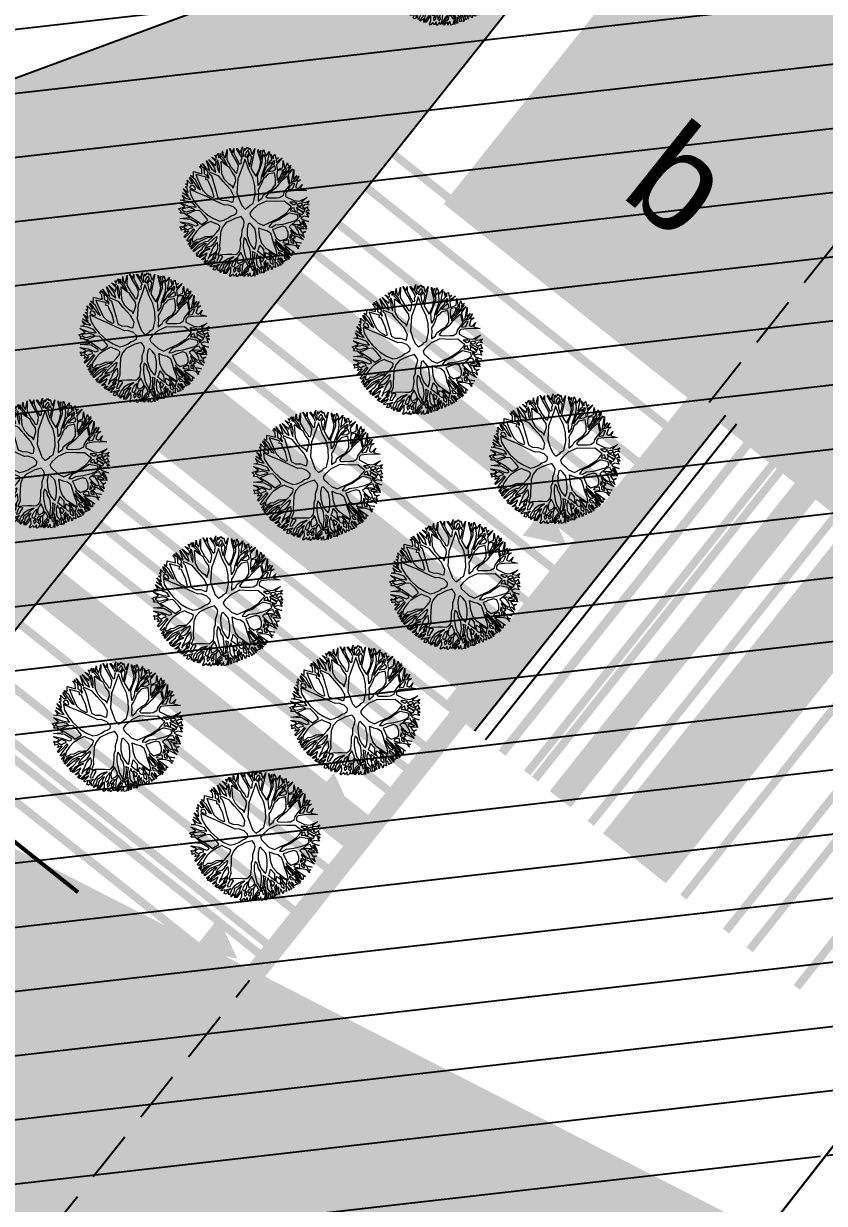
# Model space of a CAD drawing. Header units: metres. Extents: x -664657 to -643449, y -1076720 to -1062383.
# Drawn here: x -656067.6 to -656047.66, y -1069556.08 to -1069526.7 of the extents above; entities that cross this region are included whole.
import ezdxf

# ---------------------------------------------------------------- set-up
doc = ezdxf.new("R2010")
doc.units = ezdxf.units.M
doc.header["$LTSCALE"] = 0.1
doc.linetypes.add('DASHED', pattern=[19.05, 12.7, -6.35])
doc.layers.get('0').update_dxf_attribs({"color": 8, "lineweight": 9})
for name, color, linetype in [('AA_THER_KOMUNIKACE', 201, 'Continuous'), ('AA_THER_popis', 6, 'Continuous'), ('AA_THER_srafy', 52, 'Continuous'), ('AA_THER_SRAFY KATASTR', 14, 'Continuous'), ('AA_THER_ZELEŇ', 53, 'Continuous'), ('AA_THER_ZNACENI', 7, 'Continuous'), ('AA_THER_čárkovaná', 5, 'DASHED'), ('silnice-šrafa', 253, 'Continuous'), ('Vlastníci', 20, 'Continuous'), ('zeleň-šrafa', 63, 'Continuous')]:
    doc.layers.add(name, color=color, linetype=linetype)
doc.layers.add('AA_THER_STAFAZ', color=252, linetype='Continuous', lineweight=0)
doc.layers.add('FLOATING-WINDOWS', color=2, linetype='Continuous', plot=False)
doc.styles.get("Standard").update_dxf_attribs({"font": 'arial.ttf', "width": 0.8})
pattern_1 = [(6.5127, (-656030.26, -1069498.5804), (-0.180059, 1.577256), [])]

# ---------------------------------------------------------------- blocks, each defined once
blk = doc.blocks.new('A$C0C461CEA')
for p, q in [((0.191, 0.795), (0.205, 0.826)), ((0.205, 0.826), (0.247, 0.779)), ((0.303, 0.735), (0.335, 0.855)), ((0.335, 0.855), (0.332, 0.706)), ((0.448, 0.732), (0.381, 0.832)), ((0.381, 0.832), (0.473, 0.745)), ((0.483, 0.777), (0.463, 0.845)), ((0.463, 0.845), (0.503, 0.812)), ((0.503, 0.812), (0.541, 0.849)), ((0.541, 0.849), (0.523, 0.775)), ((0.523, 0.775), (0.552, 0.829)), ((0.552, 0.829), (0.55, 0.733)), ((0.732, 0.619), (0.623, 0.824)), ((0.623, 0.824), (0.721, 0.691)), ((-0.25, 0.553), (-0.251, 0.627)), ((-0.251, 0.627), (-0.205, 0.61)), ((-0.205, 0.61), (-0.205, 0.641)), ((-0.205, 0.641), (-0.143, 0.596)), ((-0.108, 0.579), (-0.136, 0.688)), ((-0.136, 0.688), (-0.031, 0.479)), ((-0.062, 0.681), (-0.084, 0.71)), ((-0.084, 0.71), (-0.025, 0.681)), ((0.086, 0.573), (-0.062, 0.681)), ((-0.025, 0.681), (-0.029, 0.73)), ((-0.029, 0.73), (-0.001, 0.656)), ((0.063, 0.606), (-0.009, 0.765)), ((-0.009, 0.765), (0.101, 0.706)), ((-0.001, 0.656), (0.063, 0.606)), ((0.049, 0.709), (0.1, 0.674)), ((0.071, 0.64), (0.049, 0.709)), ((0.115, 0.58), (0.071, 0.64)), ((0.101, 0.706), (0.094, 0.804)), ((0.094, 0.804), (0.195, 0.61)), ((0.1, 0.674), (0.148, 0.626)), ((0.214, 0.725), (0.134, 0.788)), ((0.134, 0.788), (0.212, 0.751)), ((0.148, 0.626), (0.198, 0.54)), ((0.231, 0.749), (0.191, 0.795)), ((0.195, 0.61), (0.214, 0.725)), ((0.212, 0.751), (0.231, 0.749)), ((0.212, 0.581), (0.226, 0.644)), ((0.226, 0.644), (0.236, 0.684)), ((0.236, 0.684), (0.278, 0.625)), ((0.247, 0.779), (0.283, 0.818)), ((0.256, 0.734), (0.28, 0.713)), ((0.257, 0.695), (0.256, 0.734)), ((0.272, 0.676), (0.257, 0.695)), ((0.278, 0.625), (0.267, 0.543)), ((0.291, 0.657), (0.272, 0.676)), ((0.283, 0.818), (0.273, 0.766)), ((0.273, 0.766), (0.303, 0.735)), ((0.28, 0.713), (0.29, 0.678)), ((0.29, 0.678), (0.291, 0.657)), ((0.298, 0.594), (0.316, 0.668)), ((0.316, 0.668), (0.354, 0.641)), ((0.332, 0.706), (0.398, 0.641)), ((0.354, 0.641), (0.373, 0.618)), ((0.373, 0.618), (0.359, 0.578)), ((0.398, 0.641), (0.448, 0.732)), ((0.419, 0.639), (0.417, 0.618)), ((0.417, 0.618), (0.449, 0.568)), ((0.438, 0.663), (0.419, 0.639)), ((0.471, 0.697), (0.438, 0.663)), ((0.482, 0.682), (0.471, 0.697)), ((0.473, 0.745), (0.483, 0.777)), ((0.492, 0.669), (0.482, 0.682)), ((0.49, 0.711), (0.491, 0.762)), ((0.505, 0.682), (0.49, 0.711)), ((0.491, 0.762), (0.519, 0.739)), ((0.503, 0.634), (0.492, 0.669)), ((0.512, 0.575), (0.503, 0.634)), ((0.518, 0.634), (0.505, 0.682)), ((0.519, 0.739), (0.518, 0.634)), ((0.53, 0.531), (0.539, 0.622)), ((0.539, 0.622), (0.547, 0.66)), ((0.544, 0.723), (0.568, 0.689)), ((0.547, 0.66), (0.544, 0.723)), ((0.55, 0.733), (0.572, 0.716)), ((0.568, 0.689), (0.562, 0.609)), ((0.572, 0.716), (0.592, 0.82)), ((0.6, 0.66), (0.581, 0.563)), ((0.592, 0.82), (0.599, 0.69)), ((0.599, 0.69), (0.656, 0.641)), ((0.629, 0.644), (0.6, 0.66)), ((0.699, 0.587), (0.629, 0.644)), ((0.656, 0.641), (0.716, 0.594)), ((0.716, 0.594), (0.732, 0.619)), ((0.721, 0.691), (0.725, 0.772)), ((0.725, 0.772), (0.739, 0.638)), ((0.739, 0.638), (0.773, 0.691)), ((0.756, 0.617), (0.75, 0.55)), ((0.785, 0.647), (0.756, 0.617)), ((0.773, 0.691), (0.762, 0.79)), ((0.762, 0.79), (0.78, 0.708)), ((0.78, 0.708), (0.782, 0.71)), ((0.782, 0.71), (0.826, 0.755)), ((0.811, 0.549), (0.785, 0.647)), ((0.826, 0.755), (0.807, 0.687)), ((0.807, 0.687), (0.84, 0.599)), ((1.024, 0.679), (0.847, 0.53)), ((0.888, 0.613), (0.897, 0.711)), ((0.897, 0.711), (0.915, 0.627)), ((0.915, 0.627), (1.024, 0.679)), ((-0.394, 0.371), (-0.482, 0.412)), ((-0.482, 0.412), (-0.394, 0.388)), ((-0.394, 0.388), (-0.424, 0.459)), ((-0.424, 0.459), (-0.372, 0.399)), ((-0.386, 0.487), (-0.377, 0.497)), ((-0.28, 0.452), (-0.386, 0.487)), ((-0.377, 0.497), (-0.291, 0.473)), ((-0.291, 0.473), (-0.326, 0.577)), ((-0.326, 0.577), (-0.279, 0.488)), ((-0.256, 0.522), (-0.284, 0.582)), ((-0.284, 0.582), (-0.25, 0.553)), ((-0.209, 0.421), (-0.28, 0.452)), ((-0.279, 0.488), (-0.209, 0.448)), ((-0.207, 0.472), (-0.256, 0.522)), ((-0.215, 0.587), (-0.164, 0.562)), ((-0.208, 0.57), (-0.215, 0.587)), ((-0.212, 0.536), (-0.208, 0.57)), ((-0.186, 0.48), (-0.212, 0.536)), ((-0.209, 0.448), (-0.207, 0.472)), ((-0.194, 0.381), (-0.209, 0.421)), ((-0.163, 0.47), (-0.186, 0.48)), ((-0.164, 0.562), (-0.163, 0.47)), ((-0.157, 0.436), (-0.114, 0.321)), ((-0.081, 0.391), (-0.157, 0.436)), ((-0.143, 0.596), (-0.108, 0.579)), ((-0.134, 0.562), (-0.138, 0.487)), ((-0.138, 0.487), (-0.095, 0.443)), ((-0.111, 0.544), (-0.134, 0.562)), ((-0.084, 0.536), (-0.111, 0.544)), ((-0.095, 0.443), (-0.013, 0.385)), ((-0.05, 0.471), (-0.084, 0.536)), ((-0.013, 0.385), (-0.05, 0.471)), ((-0.031, 0.479), (0.019, 0.379)), ((0.141, 0.467), (0.086, 0.573)), ((0.154, 0.458), (0.115, 0.58)), ((0.175, 0.322), (0.141, 0.467)), ((0.193, 0.345), (0.154, 0.458)), ((0.198, 0.54), (0.234, 0.438)), ((0.236, 0.499), (0.212, 0.581)), ((0.234, 0.438), (0.258, 0.367)), ((0.281, 0.388), (0.236, 0.499)), ((0.267, 0.543), (0.281, 0.388)), ((0.299, 0.519), (0.298, 0.594)), ((0.359, 0.578), (0.299, 0.519)), ((0.314, 0.414), (0.309, 0.363)), ((0.318, 0.477), (0.314, 0.414)), ((0.392, 0.572), (0.318, 0.477)), ((0.469, 0.501), (0.392, 0.572)), ((0.449, 0.568), (0.492, 0.518)), ((0.532, 0.422), (0.469, 0.501)), ((0.492, 0.518), (0.511, 0.491)), ((0.511, 0.491), (0.512, 0.575)), ((0.551, 0.471), (0.53, 0.531)), ((0.54, 0.324), (0.532, 0.422)), ((0.562, 0.609), (0.551, 0.471)), ((0.574, 0.456), (0.571, 0.374)), ((0.581, 0.563), (0.574, 0.456)), ((0.735, 0.569), (0.699, 0.587)), ((0.736, 0.502), (0.735, 0.569)), ((0.738, 0.409), (0.736, 0.502)), ((0.75, 0.55), (0.759, 0.494)), ((0.759, 0.494), (0.811, 0.549)), ((0.772, 0.454), (0.768, 0.41)), ((0.847, 0.53), (0.772, 0.454)), ((0.84, 0.599), (0.888, 0.613)), ((0.955, 0.401), (1.039, 0.454)), ((1.039, 0.454), (1.103, 0.589)), ((1.06, 0.421), (1.046, 0.396)), ((1.085, 0.438), (1.06, 0.421)), ((1.103, 0.589), (1.074, 0.465)), ((1.074, 0.465), (1.137, 0.506)), ((1.117, 0.447), (1.085, 0.438)), ((1.102, 0.394), (1.117, 0.447)), ((1.137, 0.506), (1.166, 0.562)), ((1.154, 0.472), (1.142, 0.409)), ((1.142, 0.409), (1.193, 0.416)), ((1.213, 0.508), (1.154, 0.472)), ((1.166, 0.562), (1.164, 0.508)), ((1.164, 0.508), (1.213, 0.508)), ((1.193, 0.416), (1.206, 0.47)), ((1.206, 0.47), (1.232, 0.441)), ((1.232, 0.441), (1.276, 0.429)), ((1.276, 0.429), (1.239, 0.399)), ((-0.577, 0.172), (-0.583, 0.229)), ((-0.583, 0.229), (-0.536, 0.174)), ((-0.526, 0.187), (-0.556, 0.247)), ((-0.556, 0.247), (-0.505, 0.187)), ((-0.495, 0.221), (-0.55, 0.309)), ((-0.55, 0.309), (-0.495, 0.256)), ((-0.436, 0.238), (-0.503, 0.376)), ((-0.503, 0.376), (-0.397, 0.235)), ((-0.495, 0.256), (-0.436, 0.238)), ((-0.415, 0.205), (-0.495, 0.221)), ((-0.335, 0.163), (-0.415, 0.205)), ((-0.397, 0.235), (-0.263, 0.181)), ((-0.256, 0.32), (-0.394, 0.371)), ((-0.372, 0.399), (-0.265, 0.347)), ((-0.265, 0.347), (-0.176, 0.312)), ((-0.174, 0.275), (-0.256, 0.32)), ((-0.162, 0.346), (-0.194, 0.381)), ((-0.176, 0.312), (-0.162, 0.346)), ((-0.142, 0.224), (-0.174, 0.275)), ((-0.114, 0.159), (-0.142, 0.224)), ((-0.114, 0.321), (-0.04, 0.095)), ((0.012, 0.333), (-0.081, 0.391)), ((0.154, 0.269), (0.012, 0.333)), ((0.019, 0.379), (0.096, 0.349)), ((0.096, 0.349), (0.175, 0.322)), ((0.266, 0.178), (0.154, 0.269)), ((0.24, 0.295), (0.193, 0.345)), ((0.308, 0.222), (0.24, 0.295)), ((0.258, 0.367), (0.296, 0.309)), ((0.296, 0.309), (0.308, 0.222)), ((0.309, 0.363), (0.334, 0.286)), ((0.334, 0.286), (0.348, 0.221)), ((0.348, 0.221), (0.354, 0.16)), ((0.485, 0.148), (0.513, 0.258)), ((0.513, 0.258), (0.54, 0.324)), ((0.534, 0.218), (0.533, 0.155)), ((0.551, 0.283), (0.534, 0.218)), ((0.571, 0.374), (0.551, 0.283)), ((0.619, 0.192), (0.694, 0.255)), ((0.694, 0.255), (0.731, 0.289)), ((0.834, 0.289), (0.726, 0.197)), ((0.731, 0.289), (0.76, 0.363)), ((0.76, 0.363), (0.738, 0.409)), ((0.768, 0.41), (0.8, 0.37)), ((0.8, 0.37), (0.955, 0.401)), ((0.992, 0.29), (0.834, 0.289)), ((0.943, 0.354), (0.922, 0.336)), ((0.922, 0.336), (0.992, 0.342)), ((0.983, 0.384), (0.943, 0.354)), ((1.022, 0.404), (0.983, 0.384)), ((0.985, 0.138), (0.99, 0.219)), ((0.99, 0.219), (0.992, 0.29)), ((0.992, 0.342), (1.008, 0.359)), ((1.008, 0.359), (1.022, 0.404)), ((1.019, 0.28), (1.014, 0.25)), ((1.014, 0.25), (1.022, 0.223)), ((1.04, 0.305), (1.019, 0.28)), ((1.022, 0.223), (1.057, 0.251)), ((1.065, 0.28), (1.04, 0.305)), ((1.046, 0.396), (1.046, 0.37)), ((1.046, 0.37), (1.102, 0.394)), ((1.161, 0.247), (1.054, 0.196)), ((1.057, 0.251), (1.11, 0.266)), ((1.084, 0.364), (1.065, 0.329)), ((1.065, 0.329), (1.216, 0.353)), ((1.11, 0.266), (1.065, 0.28)), ((1.151, 0.377), (1.084, 0.364)), ((1.115, 0.327), (1.094, 0.318)), ((1.094, 0.318), (1.123, 0.272)), ((1.157, 0.334), (1.115, 0.327)), ((1.123, 0.272), (1.221, 0.303)), ((1.216, 0.393), (1.151, 0.377)), ((1.223, 0.332), (1.157, 0.334)), ((1.207, 0.21), (1.161, 0.247)), ((1.221, 0.277), (1.173, 0.268)), ((1.173, 0.268), (1.209, 0.239)), ((1.193, 0.151), (1.207, 0.21)), ((1.209, 0.239), (1.221, 0.277)), ((1.216, 0.353), (1.216, 0.393)), ((1.221, 0.303), (1.223, 0.332)), ((1.265, 0.299), (1.236, 0.242)), ((1.236, 0.242), (1.263, 0.236)), ((1.239, 0.399), (1.239, 0.378)), ((1.239, 0.378), (1.266, 0.383)), ((1.263, 0.236), (1.379, 0.275)), ((1.336, 0.335), (1.265, 0.299)), ((1.266, 0.383), (1.281, 0.398)), ((1.308, 0.383), (1.275, 0.358)), ((1.275, 0.358), (1.336, 0.335)), ((1.281, 0.398), (1.308, 0.383)), ((1.411, 0.18), (1.289, 0.213)), ((1.289, 0.213), (1.317, 0.184)), ((1.379, 0.275), (1.301, 0.236)), ((1.301, 0.236), (1.411, 0.18)), ((-0.493, -0.002), (-0.644, 0.041)), ((-0.644, 0.041), (-0.485, 0.03)), ((-0.635, 0.101), (-0.551, 0.117)), ((-0.519, 0.086), (-0.635, 0.101)), ((-0.612, 0.165), (-0.577, 0.172)), ((-0.557, 0.142), (-0.612, 0.165)), ((-0.551, 0.117), (-0.557, 0.142)), ((-0.536, 0.174), (-0.526, 0.187)), ((-0.509, 0.126), (-0.526, 0.126)), ((-0.526, 0.126), (-0.492, 0.08)), ((-0.485, 0.03), (-0.519, 0.086)), ((-0.416, 0.057), (-0.509, 0.126)), ((-0.505, 0.187), (-0.335, 0.163)), ((-0.492, 0.08), (-0.453, 0.038)), ((-0.444, 0.15), (-0.46, 0.141)), ((-0.46, 0.141), (-0.318, -0.013)), ((-0.453, 0.038), (-0.411, 0.003)), ((-0.353, 0.149), (-0.444, 0.15)), ((-0.354, -0.026), (-0.416, 0.057)), ((-0.411, 0.003), (-0.354, -0.026)), ((-0.273, 0.155), (-0.353, 0.149)), ((-0.191, 0.121), (-0.273, 0.155)), ((-0.263, 0.181), (-0.194, 0.167)), ((-0.194, 0.167), (-0.145, 0.146)), ((-0.099, 0.096), (-0.191, 0.121)), ((-0.145, 0.146), (-0.114, 0.159)), ((-0.05, 0.048), (-0.099, 0.096)), ((0, -0.086), (-0.05, 0.048)), ((-0.04, 0.095), (0.101, -0.11)), ((0.364, 0.065), (0.266, 0.178)), ((0.354, 0.16), (0.409, 0.103)), ((0.435, -0.079), (0.364, 0.065)), ((0.409, 0.103), (0.439, 0.053)), ((0.439, 0.053), (0.476, 0.01)), ((0.476, 0.01), (0.498, 0.096)), ((0.498, 0.096), (0.485, 0.148)), ((0.588, 0.099), (0.514, -0.053)), ((0.533, 0.155), (0.567, 0.153)), ((0.567, 0.153), (0.619, 0.192)), ((0.726, 0.197), (0.588, 0.099)), ((0.934, -0.024), (0.985, 0.138)), ((0.99, 0.078), (0.966, -0.017)), ((1.029, 0.181), (0.99, 0.078)), ((1.054, 0.196), (1.029, 0.181)), ((1.064, -0.035), (1.15, 0.081)), ((1.15, 0.081), (1.193, 0.151)), ((1.184, 0.044), (1.176, -0.007)), ((1.242, 0.072), (1.184, 0.044)), ((1.201, 0.118), (1.192, 0.06)), ((1.192, 0.06), (1.242, 0.105)), ((1.249, 0.194), (1.201, 0.132)), ((1.201, 0.132), (1.201, 0.118)), ((1.242, 0.105), (1.277, 0.128)), ((1.297, 0.051), (1.242, 0.072)), ((1.268, 0.179), (1.249, 0.194)), ((1.314, 0.169), (1.268, 0.179)), ((1.294, 0.108), (1.276, 0.086)), ((1.276, 0.086), (1.305, 0.077)), ((1.277, 0.128), (1.319, 0.158)), ((1.327, 0.131), (1.294, 0.108)), ((1.347, 0.037), (1.297, 0.051)), ((1.305, 0.077), (1.384, 0.138)), ((1.319, 0.158), (1.314, 0.169)), ((1.317, 0.184), (1.443, 0.155)), ((1.367, 0.149), (1.327, 0.131)), ((1.443, 0.155), (1.34, 0.081)), ((1.34, 0.081), (1.406, 0.061)), ((1.386, 0.006), (1.347, 0.037)), ((1.384, 0.138), (1.367, 0.149)), ((1.367, -0.026), (1.386, 0.006)), ((1.421, 0.016), (1.398, -0.011)), ((1.406, 0.061), (1.454, 0.109)), ((1.495, 0.013), (1.421, 0.016)), ((1.454, 0.109), (1.431, 0.05)), ((1.431, 0.05), (1.495, 0.013)), ((-0.701, -0.157), (-0.672, -0.144)), ((-0.634, -0.167), (-0.701, -0.157)), ((-0.672, -0.144), (-0.697, -0.115)), ((-0.697, -0.115), (-0.649, -0.134)), ((-0.599, -0.118), (-0.687, -0.081)), ((-0.687, -0.081), (-0.582, -0.108)), ((-0.508, -0.101), (-0.659, -0.004)), ((-0.659, -0.004), (-0.5, -0.057)), ((-0.649, -0.134), (-0.599, -0.118)), ((-0.583, -0.227), (-0.634, -0.167)), ((-0.561, -0.129), (-0.611, -0.142)), ((-0.611, -0.142), (-0.575, -0.175)), ((-0.582, -0.108), (-0.544, -0.105)), ((-0.575, -0.175), (-0.552, -0.204)), ((-0.519, -0.137), (-0.561, -0.129)), ((-0.552, -0.204), (-0.506, -0.197)), ((-0.544, -0.105), (-0.508, -0.101)), ((-0.491, -0.179), (-0.519, -0.137)), ((-0.506, -0.197), (-0.448, -0.22)), ((-0.5, -0.057), (-0.412, -0.054)), ((-0.412, -0.054), (-0.493, -0.002)), ((-0.33, -0.078), (-0.491, -0.12)), ((-0.491, -0.12), (-0.481, -0.145)), ((-0.444, -0.203), (-0.491, -0.179)), ((-0.481, -0.145), (-0.435, -0.149)), ((-0.448, -0.22), (-0.444, -0.203)), ((-0.435, -0.149), (-0.35, -0.207)), ((-0.208, -0.104), (-0.33, -0.078)), ((-0.318, -0.013), (-0.221, -0.06)), ((-0.221, -0.06), (-0.118, -0.072)), ((-0.023, -0.134), (-0.208, -0.104)), ((-0.118, -0.072), (-0.051, -0.067)), ((-0.051, -0.067), (0, -0.086)), ((0.101, -0.19), (-0.023, -0.134)), ((0.101, -0.11), (0.215, -0.18)), ((0.147, -0.271), (0.101, -0.19)), ((0.215, -0.18), (0.302, -0.23)), ((0.386, -0.241), (0.412, -0.157)), ((0.412, -0.132), (0.435, -0.079)), ((0.412, -0.157), (0.412, -0.132)), ((0.514, -0.053), (0.492, -0.182)), ((0.492, -0.182), (0.493, -0.246)), ((0.814, -0.262), (0.864, -0.159)), ((0.864, -0.159), (0.934, -0.024)), ((0.908, -0.119), (0.897, -0.15)), ((0.897, -0.15), (0.901, -0.228)), ((0.901, -0.228), (0.946, -0.198)), ((0.966, -0.017), (0.908, -0.119)), ((0.946, -0.198), (0.973, -0.127)), ((0.973, -0.127), (1.064, -0.035)), ((1.009, -0.187), (0.98, -0.225)), ((1.026, -0.151), (1.009, -0.187)), ((1.084, -0.067), (1.026, -0.151)), ((1.138, -0.047), (1.084, -0.067)), ((1.225, -0.095), (1.138, -0.047)), ((1.176, -0.007), (1.277, -0.02)), ((1.208, -0.294), (1.276, -0.187)), ((1.271, -0.153), (1.225, -0.095)), ((1.231, -0.04), (1.321, -0.091)), ((1.289, -0.041), (1.231, -0.04)), ((1.276, -0.187), (1.271, -0.153)), ((1.277, -0.02), (1.367, -0.026)), ((1.324, -0.116), (1.277, -0.096)), ((1.277, -0.096), (1.303, -0.157)), ((1.318, -0.192), (1.287, -0.212)), ((1.346, -0.047), (1.289, -0.041)), ((1.303, -0.157), (1.324, -0.116)), ((1.356, -0.236), (1.318, -0.192)), ((1.321, -0.091), (1.346, -0.047)), ((1.347, -0.14), (1.333, -0.161)), ((1.333, -0.161), (1.36, -0.194)), ((1.374, -0.053), (1.346, -0.093)), ((1.346, -0.093), (1.374, -0.091)), ((1.368, -0.148), (1.347, -0.14)), ((1.374, -0.091), (1.353, -0.129)), ((1.353, -0.129), (1.41, -0.147)), ((1.36, -0.194), (1.389, -0.194)), ((1.4, -0.166), (1.368, -0.148)), ((1.514, -0.029), (1.374, -0.053)), ((1.389, -0.194), (1.421, -0.179)), ((1.476, -0.191), (1.394, -0.229)), ((1.398, -0.011), (1.514, -0.029)), ((1.421, -0.179), (1.4, -0.166)), ((1.41, -0.147), (1.519, -0.094)), ((1.519, -0.094), (1.431, -0.145)), ((1.431, -0.145), (1.486, -0.17)), ((1.541, -0.201), (1.476, -0.191)), ((1.486, -0.17), (1.527, -0.148)), ((1.527, -0.148), (1.511, -0.184)), ((1.511, -0.184), (1.541, -0.201)), ((-0.722, -0.374), (-0.67, -0.354)), ((-0.605, -0.381), (-0.722, -0.374)), ((-0.721, -0.288), (-0.583, -0.227)), ((-0.67, -0.354), (-0.721, -0.288)), ((-0.705, -0.422), (-0.705, -0.403)), ((-0.705, -0.403), (-0.475, -0.468)), ((-0.49, -0.229), (-0.658, -0.302)), ((-0.658, -0.302), (-0.588, -0.343)), ((-0.429, -0.459), (-0.605, -0.381)), ((-0.588, -0.343), (-0.459, -0.411)), ((-0.465, -0.267), (-0.49, -0.229)), ((-0.431, -0.251), (-0.465, -0.267)), ((-0.402, -0.266), (-0.431, -0.251)), ((-0.281, -0.328), (-0.402, -0.266)), ((-0.35, -0.207), (-0.2, -0.314)), ((-0.167, -0.411), (-0.281, -0.328)), ((-0.2, -0.314), (-0.141, -0.358)), ((-0.141, -0.358), (-0.098, -0.387)), ((-0.098, -0.387), (-0.025, -0.371)), ((-0.025, -0.371), (0.046, -0.318)), ((0.046, -0.318), (0.128, -0.29)), ((0.101, -0.37), (0.06, -0.41)), ((0.202, -0.337), (0.101, -0.37)), ((0.128, -0.29), (0.147, -0.271)), ((0.284, -0.347), (0.202, -0.337)), ((0.301, -0.364), (0.284, -0.347)), ((0.295, -0.448), (0.313, -0.389)), ((0.313, -0.389), (0.301, -0.364)), ((0.302, -0.23), (0.386, -0.241)), ((0.414, -0.386), (0.348, -0.481)), ((0.482, -0.404), (0.414, -0.386)), ((0.518, -0.429), (0.482, -0.404)), ((0.493, -0.246), (0.533, -0.274)), ((0.533, -0.274), (0.71, -0.29)), ((0.601, -0.382), (0.587, -0.408)), ((0.587, -0.408), (0.628, -0.487)), ((0.66, -0.39), (0.601, -0.382)), ((0.74, -0.406), (0.66, -0.39)), ((0.71, -0.29), (0.814, -0.262)), ((0.768, -0.431), (0.74, -0.406)), ((0.773, -0.347), (0.846, -0.329)), ((0.833, -0.407), (0.773, -0.347)), ((0.896, -0.469), (0.833, -0.407)), ((0.846, -0.329), (0.914, -0.295)), ((0.914, -0.295), (0.987, -0.292)), ((0.98, -0.225), (1.12, -0.297)), ((0.987, -0.292), (1.076, -0.35)), ((1.076, -0.35), (1.146, -0.402)), ((1.12, -0.297), (1.208, -0.294)), ((1.322, -0.346), (1.122, -0.328)), ((1.122, -0.328), (1.314, -0.377)), ((1.146, -0.366), (1.331, -0.398)), ((1.205, -0.406), (1.146, -0.366)), ((1.146, -0.402), (1.247, -0.462)), ((1.293, -0.438), (1.205, -0.406)), ((1.287, -0.212), (1.256, -0.26)), ((1.256, -0.26), (1.262, -0.288)), ((1.262, -0.288), (1.356, -0.236)), ((1.394, -0.229), (1.298, -0.308)), ((1.298, -0.308), (1.389, -0.301)), ((1.314, -0.377), (1.526, -0.421)), ((1.436, -0.382), (1.322, -0.346)), ((1.331, -0.398), (1.35, -0.423)), ((1.439, -0.334), (1.334, -0.329)), ((1.334, -0.329), (1.521, -0.375)), ((1.389, -0.301), (1.527, -0.295)), ((1.521, -0.375), (1.436, -0.382)), ((1.513, -0.369), (1.439, -0.334)), ((1.527, -0.295), (1.496, -0.321)), ((1.496, -0.321), (1.528, -0.358)), ((1.528, -0.358), (1.513, -0.369)), ((-0.671, -0.512), (-0.715, -0.477)), ((-0.715, -0.477), (-0.643, -0.483)), ((-0.602, -0.457), (-0.705, -0.422)), ((-0.697, -0.539), (-0.671, -0.512)), ((-0.651, -0.541), (-0.697, -0.539)), ((-0.67, -0.585), (-0.643, -0.564)), ((-0.628, -0.583), (-0.67, -0.585)), ((-0.643, -0.564), (-0.651, -0.541)), ((-0.643, -0.483), (-0.602, -0.457)), ((-0.569, -0.633), (-0.628, -0.583)), ((-0.562, -0.478), (-0.608, -0.497)), ((-0.608, -0.497), (-0.603, -0.545)), ((-0.603, -0.545), (-0.555, -0.54)), ((-0.569, -0.566), (-0.571, -0.578)), ((-0.571, -0.578), (-0.503, -0.638)), ((-0.439, -0.537), (-0.569, -0.566)), ((-0.528, -0.49), (-0.562, -0.478)), ((-0.555, -0.54), (-0.523, -0.534)), ((-0.5, -0.512), (-0.528, -0.49)), ((-0.523, -0.534), (-0.5, -0.512)), ((-0.475, -0.468), (-0.429, -0.459)), ((-0.459, -0.411), (-0.383, -0.446)), ((-0.274, -0.489), (-0.439, -0.537)), ((-0.383, -0.446), (-0.284, -0.456)), ((-0.284, -0.456), (-0.182, -0.436)), ((-0.099, -0.448), (-0.274, -0.489)), ((-0.182, -0.436), (-0.167, -0.411)), ((0.06, -0.41), (-0.099, -0.448)), ((0.215, -0.623), (0.252, -0.551)), ((0.252, -0.551), (0.271, -0.484)), ((0.271, -0.484), (0.295, -0.448)), ((0.309, -0.559), (0.276, -0.629)), ((0.348, -0.481), (0.309, -0.559)), ((0.544, -0.477), (0.518, -0.429)), ((0.574, -0.561), (0.544, -0.477)), ((0.627, -0.632), (0.574, -0.561)), ((0.628, -0.487), (0.7, -0.576)), ((0.7, -0.576), (0.793, -0.643)), ((0.831, -0.489), (0.768, -0.431)), ((0.885, -0.552), (0.831, -0.489)), ((0.927, -0.618), (0.885, -0.552)), ((0.987, -0.527), (0.896, -0.469)), ((0.973, -0.572), (1.072, -0.589)), ((0.997, -0.622), (0.973, -0.572)), ((1.063, -0.541), (0.987, -0.527)), ((1.084, -0.55), (1.063, -0.541)), ((1.072, -0.589), (1.119, -0.642)), ((1.24, -0.542), (1.084, -0.55)), ((1.135, -0.61), (1.181, -0.601)), ((1.169, -0.658), (1.135, -0.61)), ((1.271, -0.556), (1.173, -0.572)), ((1.173, -0.572), (1.345, -0.623)), ((1.181, -0.601), (1.228, -0.603)), ((1.228, -0.603), (1.262, -0.674)), ((1.328, -0.531), (1.24, -0.542)), ((1.247, -0.462), (1.328, -0.531)), ((1.32, -0.545), (1.271, -0.556)), ((1.35, -0.423), (1.293, -0.438)), ((1.308, -0.455), (1.382, -0.454)), ((1.323, -0.478), (1.308, -0.455)), ((1.362, -0.62), (1.32, -0.545)), ((1.367, -0.498), (1.323, -0.478)), ((1.492, -0.575), (1.361, -0.539)), ((1.361, -0.539), (1.376, -0.585)), ((1.403, -0.475), (1.367, -0.498)), ((1.526, -0.421), (1.375, -0.412)), ((1.375, -0.412), (1.53, -0.449)), ((1.376, -0.585), (1.48, -0.613)), ((1.382, -0.454), (1.403, -0.475)), ((1.434, -0.521), (1.395, -0.521)), ((1.395, -0.521), (1.492, -0.575)), ((1.53, -0.449), (1.415, -0.452)), ((1.415, -0.452), (1.445, -0.477)), ((1.485, -0.543), (1.434, -0.521)), ((1.445, -0.477), (1.505, -0.474)), ((1.48, -0.613), (1.461, -0.634)), ((1.505, -0.474), (1.477, -0.522)), ((1.477, -0.522), (1.485, -0.543)), ((-0.537, -0.67), (-0.676, -0.63)), ((-0.676, -0.63), (-0.569, -0.633)), ((-0.639, -0.698), (-0.537, -0.67)), ((-0.507, -0.691), (-0.639, -0.698)), ((-0.54, -0.767), (-0.622, -0.732)), ((-0.622, -0.732), (-0.532, -0.735)), ((-0.483, -0.76), (-0.59, -0.822)), ((-0.59, -0.822), (-0.54, -0.767)), ((-0.568, -0.862), (-0.416, -0.81)), ((-0.532, -0.735), (-0.456, -0.699)), ((-0.456, -0.699), (-0.507, -0.691)), ((-0.503, -0.638), (-0.373, -0.687)), ((-0.374, -0.724), (-0.483, -0.76)), ((-0.416, -0.81), (-0.302, -0.746)), ((-0.329, -0.8), (-0.388, -0.824)), ((-0.302, -0.746), (-0.374, -0.724)), ((-0.373, -0.687), (-0.256, -0.714)), ((-0.335, -0.847), (-0.287, -0.798)), ((-0.287, -0.798), (-0.329, -0.8)), ((-0.283, -0.813), (-0.322, -0.887)), ((-0.221, -0.753), (-0.283, -0.813)), ((-0.256, -0.714), (-0.076, -0.727)), ((-0.092, -0.771), (-0.221, -0.753)), ((-0.004, -0.791), (-0.092, -0.771)), ((-0.076, -0.727), (0.048, -0.713)), ((-0.024, -0.869), (-0.002, -0.812)), ((-0.002, -0.812), (-0.004, -0.791)), ((0.055, -0.78), (0.014, -0.86)), ((0.048, -0.713), (0.165, -0.682)), ((0.103, -0.771), (0.055, -0.78)), ((0.185, -0.745), (0.103, -0.771)), ((0.165, -0.682), (0.215, -0.623)), ((0.227, -0.745), (0.185, -0.745)), ((0.25, -0.786), (0.227, -0.745)), ((0.249, -0.862), (0.25, -0.786)), ((0.276, -0.629), (0.273, -0.73)), ((0.273, -0.73), (0.303, -0.824)), ((0.648, -0.697), (0.627, -0.632)), ((0.706, -0.765), (0.648, -0.697)), ((0.68, -0.635), (0.71, -0.698)), ((0.723, -0.641), (0.68, -0.635)), ((0.766, -0.864), (0.706, -0.765)), ((0.71, -0.698), (0.771, -0.775)), ((0.755, -0.654), (0.723, -0.641)), ((0.793, -0.687), (0.755, -0.654)), ((0.771, -0.775), (0.873, -0.86)), ((0.793, -0.643), (0.86, -0.669)), ((0.861, -0.713), (0.793, -0.687)), ((0.86, -0.669), (0.919, -0.683)), ((0.923, -0.765), (0.861, -0.713)), ((0.919, -0.683), (0.953, -0.683)), ((0.975, -0.826), (0.923, -0.765)), ((0.953, -0.683), (0.927, -0.618)), ((0.943, -0.738), (0.987, -0.729)), ((0.979, -0.769), (0.943, -0.738)), ((1.005, -0.804), (0.979, -0.769)), ((0.987, -0.729), (1.026, -0.796)), ((1.018, -0.681), (0.997, -0.622)), ((1.045, -0.869), (1.005, -0.804)), ((1.087, -0.68), (1.018, -0.681)), ((1.026, -0.796), (1.051, -0.84)), ((1.033, -0.716), (1.053, -0.774)), ((1.078, -0.743), (1.033, -0.716)), ((1.053, -0.774), (1.127, -0.856)), ((1.111, -0.744), (1.078, -0.743)), ((1.171, -0.679), (1.087, -0.68)), ((1.099, -0.713), (1.174, -0.717)), ((1.139, -0.759), (1.099, -0.713)), ((1.151, -0.786), (1.111, -0.744)), ((1.119, -0.642), (1.171, -0.679)), ((1.193, -0.78), (1.139, -0.759)), ((1.217, -0.83), (1.151, -0.786)), ((1.218, -0.683), (1.169, -0.658)), ((1.174, -0.717), (1.193, -0.78)), ((1.262, -0.674), (1.218, -0.683)), ((1.22, -0.716), (1.225, -0.775)), ((1.246, -0.741), (1.22, -0.716)), ((1.225, -0.775), (1.289, -0.835)), ((1.269, -0.792), (1.246, -0.741)), ((1.339, -0.652), (1.266, -0.621)), ((1.266, -0.621), (1.279, -0.67)), ((1.292, -0.73), (1.269, -0.733)), ((1.269, -0.733), (1.293, -0.833)), ((1.289, -0.835), (1.269, -0.792)), ((1.279, -0.67), (1.304, -0.696)), ((1.314, -0.791), (1.292, -0.73)), ((1.304, -0.696), (1.367, -0.69)), ((1.366, -0.826), (1.314, -0.791)), ((1.351, -0.74), (1.321, -0.736)), ((1.321, -0.736), (1.366, -0.826)), ((1.367, -0.69), (1.339, -0.652)), ((1.345, -0.623), (1.362, -0.62)), ((1.406, -0.775), (1.351, -0.74)), ((1.404, -0.631), (1.364, -0.641)), ((1.364, -0.641), (1.432, -0.706)), ((1.432, -0.706), (1.386, -0.715)), ((1.386, -0.715), (1.406, -0.775)), ((1.457, -0.664), (1.404, -0.631)), ((1.461, -0.634), (1.444, -0.636)), ((1.444, -0.636), (1.457, -0.664)), ((-0.457, -0.859), (-0.568, -0.862)), ((-0.519, -0.958), (-0.457, -0.859)), ((-0.458, -0.964), (-0.519, -0.958)), ((-0.463, -0.909), (-0.469, -0.936)), ((-0.469, -0.936), (-0.415, -0.93)), ((-0.446, -0.892), (-0.463, -0.909)), ((-0.456, -0.999), (-0.458, -0.964)), ((-0.402, -0.959), (-0.456, -0.999)), ((-0.388, -0.824), (-0.446, -0.892)), ((-0.415, -0.93), (-0.381, -0.913)), ((-0.275, -0.955), (-0.402, -0.959)), ((-0.396, -1.075), (-0.275, -0.955)), ((-0.237, -0.968), (-0.396, -1.075)), ((-0.381, -0.913), (-0.335, -0.847)), ((-0.322, -0.887), (-0.355, -0.942)), ((-0.355, -0.942), (-0.206, -0.924)), ((-0.105, -0.95), (-0.237, -0.968)), ((-0.235, -1.047), (-0.102, -1.004)), ((-0.206, -0.924), (-0.095, -0.918)), ((-0.078, -0.962), (-0.105, -0.95)), ((-0.102, -1.004), (-0.078, -0.962)), ((-0.095, -0.918), (-0.04, -0.918)), ((-0.04, -0.918), (-0.024, -0.869)), ((-0.027, -0.987), (-0.034, -1.08)), ((0.014, -0.86), (-0.027, -0.987)), ((0.142, -1.04), (0.206, -0.982)), ((0.246, -0.974), (0.184, -1.043)), ((0.206, -0.982), (0.243, -0.953)), ((0.23, -1.077), (0.246, -0.974)), ((0.243, -0.953), (0.249, -0.862)), ((0.277, -0.999), (0.264, -1.085)), ((0.292, -0.925), (0.277, -0.999)), ((0.309, -0.927), (0.292, -0.925)), ((0.303, -0.824), (0.376, -0.924)), ((0.33, -0.981), (0.309, -0.927)), ((0.333, -1.053), (0.33, -0.981)), ((0.374, -0.999), (0.362, -1.036)), ((0.41, -1.033), (0.374, -0.999)), ((0.376, -0.924), (0.427, -1.003)), ((0.427, -1.003), (0.48, -1.062)), ((0.631, -1.046), (0.693, -0.999)), ((0.746, -1.013), (0.692, -1.098)), ((0.693, -0.999), (0.75, -0.958)), ((0.726, -1.085), (0.746, -1.013)), ((0.75, -0.958), (0.766, -0.918)), ((0.766, -0.918), (0.766, -0.864)), ((0.789, -0.874), (0.884, -0.921)), ((0.804, -0.903), (0.789, -0.874)), ((0.793, -1.031), (0.796, -0.994)), ((0.796, -0.994), (0.85, -1.098)), ((0.804, -0.956), (0.804, -0.903)), ((0.813, -0.977), (0.804, -0.956)), ((0.841, -1.024), (0.813, -0.977)), ((0.885, -1.058), (0.841, -1.024)), ((0.873, -0.86), (0.932, -0.9)), ((0.884, -0.921), (0.914, -0.946)), ((0.914, -0.998), (0.885, -1.058)), ((0.914, -0.946), (0.914, -0.998)), ((0.932, -0.9), (0.98, -0.916)), ((0.939, -0.942), (0.95, -1.023)), ((0.95, -0.942), (0.939, -0.942)), ((1.04, -0.98), (0.95, -0.942)), ((0.95, -1.023), (1.001, -1.095)), ((1.031, -0.928), (0.975, -0.826)), ((0.98, -0.916), (1.029, -0.945)), ((1.029, -0.945), (1.031, -0.928)), ((1.032, -1.052), (1.04, -0.98)), ((1.075, -0.925), (1.045, -0.869)), ((1.05, -0.921), (1.086, -0.98)), ((1.051, -0.97), (1.05, -0.921)), ((1.051, -0.84), (1.075, -0.882)), ((1.086, -0.98), (1.051, -0.97)), ((1.059, -1.012), (1.058, -1.092)), ((1.08, -1.009), (1.059, -1.012)), ((1.075, -0.882), (1.075, -0.925)), ((1.097, -1.037), (1.08, -1.009)), ((1.259, -1.006), (1.085, -0.865)), ((1.085, -0.865), (1.242, -1.046)), ((1.098, -0.94), (1.107, -0.921)), ((1.105, -0.963), (1.098, -0.94)), ((1.156, -0.996), (1.105, -0.963)), ((1.107, -0.921), (1.156, -0.965)), ((1.127, -0.856), (1.163, -0.878)), ((1.156, -0.965), (1.156, -0.996)), ((1.163, -0.878), (1.239, -0.897)), ((1.242, -1.046), (1.185, -0.992)), ((1.185, -0.992), (1.213, -1.063)), ((1.249, -0.922), (1.189, -0.924)), ((1.189, -0.924), (1.265, -0.987)), ((1.239, -0.897), (1.217, -0.83)), ((1.293, -0.863), (1.24, -0.831)), ((1.24, -0.831), (1.264, -0.903)), ((1.281, -0.953), (1.249, -0.922)), ((1.265, -0.987), (1.259, -1.006)), ((1.264, -0.903), (1.302, -0.93)), ((1.302, -0.93), (1.281, -0.953)), ((1.293, -0.833), (1.345, -0.856)), ((1.327, -0.913), (1.293, -0.863)), ((1.345, -0.856), (1.318, -0.856)), ((1.318, -0.856), (1.327, -0.913)), ((-0.36, -1.114), (-0.235, -1.047)), ((-0.351, -1.121), (-0.36, -1.114)), ((-0.255, -1.094), (-0.351, -1.121)), ((-0.305, -1.172), (-0.267, -1.159)), ((-0.305, -1.187), (-0.305, -1.172)), ((-0.273, -1.193), (-0.305, -1.187)), ((-0.254, -1.22), (-0.273, -1.193)), ((-0.267, -1.159), (-0.255, -1.094)), ((-0.227, -1.182), (-0.254, -1.22)), ((-0.242, -1.119), (-0.248, -1.151)), ((-0.248, -1.151), (-0.172, -1.146)), ((-0.222, -1.071), (-0.242, -1.119)), ((-0.189, -1.184), (-0.227, -1.182)), ((-0.142, -1.045), (-0.222, -1.071)), ((-0.141, -1.15), (-0.193, -1.224)), ((-0.193, -1.224), (-0.189, -1.184)), ((-0.172, -1.146), (-0.16, -1.106)), ((-0.16, -1.106), (-0.125, -1.059)), ((-0.146, -1.278), (-0.141, -1.15)), ((-0.125, -1.059), (-0.142, -1.045)), ((-0.109, -1.185), (-0.125, -1.278)), ((-0.098, -1.074), (-0.109, -1.185)), ((-0.075, -1.069), (-0.098, -1.074)), ((-0.066, -1.3), (-0.075, -1.069)), ((-0.029, -1.216), (-0.041, -1.296)), ((-0.034, -1.08), (-0.027, -1.189)), ((-0.006, -1.273), (-0.029, -1.216)), ((-0.027, -1.189), (0.003, -1.241)), ((0.022, -1.26), (0.051, -1.215)), ((0.051, -1.215), (0.056, -1.171)), ((0.097, -1.194), (0.053, -1.265)), ((0.056, -1.171), (0.102, -1.129)), ((0.072, -1.268), (0.097, -1.194)), ((0.102, -1.129), (0.142, -1.04)), ((0.122, -1.171), (0.102, -1.252)), ((0.184, -1.043), (0.122, -1.171)), ((0.128, -1.374), (0.143, -1.221)), ((0.143, -1.221), (0.197, -1.113)), ((0.183, -1.225), (0.149, -1.374)), ((0.207, -1.153), (0.183, -1.225)), ((0.197, -1.113), (0.23, -1.077)), ((0.232, -1.127), (0.207, -1.153)), ((0.219, -1.203), (0.227, -1.18)), ((0.228, -1.245), (0.219, -1.203)), ((0.227, -1.18), (0.232, -1.127)), ((0.264, -1.085), (0.258, -1.15)), ((0.258, -1.15), (0.261, -1.188)), ((0.261, -1.188), (0.267, -1.213)), ((0.267, -1.213), (0.294, -1.15)), ((0.325, -1.162), (0.284, -1.234)), ((0.294, -1.15), (0.321, -1.112)), ((0.297, -1.24), (0.34, -1.156)), ((0.321, -1.112), (0.333, -1.053)), ((0.34, -1.156), (0.325, -1.162)), ((0.362, -1.036), (0.365, -1.114)), ((0.365, -1.114), (0.382, -1.166)), ((0.382, -1.166), (0.395, -1.216)), ((0.395, -1.216), (0.4, -1.254)), ((0.444, -1.071), (0.41, -1.033)), ((0.418, -1.245), (0.443, -1.184)), ((0.443, -1.184), (0.457, -1.127)), ((0.457, -1.127), (0.444, -1.071)), ((0.48, -1.148), (0.458, -1.192)), ((0.458, -1.192), (0.465, -1.255)), ((0.465, -1.255), (0.5, -1.209)), ((0.48, -1.062), (0.512, -1.16)), ((0.5, -1.209), (0.48, -1.148)), ((0.513, -1.215), (0.486, -1.253)), ((0.512, -1.16), (0.558, -1.109)), ((0.513, -1.24), (0.513, -1.215)), ((0.564, -1.133), (0.538, -1.164)), ((0.538, -1.164), (0.551, -1.2)), ((0.551, -1.2), (0.555, -1.234)), ((0.558, -1.109), (0.631, -1.046)), ((0.596, -1.13), (0.564, -1.133)), ((0.603, -1.193), (0.596, -1.13)), ((0.61, -1.247), (0.603, -1.193)), ((0.692, -1.098), (0.664, -1.19)), ((0.664, -1.19), (0.665, -1.262)), ((0.695, -1.217), (0.726, -1.131)), ((0.724, -1.278), (0.695, -1.217)), ((0.726, -1.131), (0.726, -1.085)), ((0.745, -1.173), (0.74, -1.228)), ((0.74, -1.228), (0.746, -1.259)), ((0.766, -1.11), (0.745, -1.173)), ((0.77, -1.152), (0.766, -1.11)), ((0.794, -1.206), (0.77, -1.152)), ((0.79, -1.059), (0.793, -1.031)), ((0.802, -1.122), (0.79, -1.059)), ((0.797, -1.267), (0.794, -1.206)), ((0.821, -1.155), (0.802, -1.122)), ((0.873, -1.249), (0.817, -1.181)), ((0.817, -1.181), (0.817, -1.235)), ((0.854, -1.157), (0.821, -1.155)), ((0.85, -1.098), (0.854, -1.157)), ((0.88, -1.134), (0.881, -1.188)), ((0.924, -1.173), (0.88, -1.134)), ((0.881, -1.188), (0.919, -1.222)), ((0.903, -1.11), (0.906, -1.064)), ((0.924, -1.139), (0.903, -1.11)), ((0.906, -1.064), (0.934, -1.03)), ((0.919, -1.222), (0.924, -1.173)), ((0.939, -1.127), (0.924, -1.139)), ((0.934, -1.03), (0.94, -1.076)), ((0.94, -1.076), (0.939, -1.127)), ((0.949, -1.154), (0.955, -1.101)), ((0.985, -1.168), (0.949, -1.154)), ((0.955, -1.101), (0.983, -1.126)), ((1.007, -1.252), (0.962, -1.21)), ((0.962, -1.21), (0.967, -1.269)), ((0.983, -1.126), (0.985, -1.168)), ((1.001, -1.095), (1.036, -1.157)), ((1.044, -1.201), (1.006, -1.17)), ((1.006, -1.17), (1.011, -1.208)), ((1.011, -1.208), (1.015, -1.233)), ((1.059, -1.178), (1.032, -1.052)), ((1.036, -1.157), (1.049, -1.184)), ((1.049, -1.184), (1.044, -1.201)), ((1.058, -1.092), (1.075, -1.163)), ((1.075, -1.163), (1.059, -1.178)), ((1.085, -1.069), (1.097, -1.037)), ((1.092, -1.167), (1.085, -1.069)), ((1.103, -1.165), (1.092, -1.167)), ((1.115, -1.083), (1.103, -1.165)), ((1.155, -1.127), (1.115, -1.083)), ((1.192, -1.097), (1.14, -1.053)), ((1.14, -1.053), (1.155, -1.127)), ((1.213, -1.063), (1.192, -1.097)), ((-0.125, -1.278), (-0.146, -1.278)), ((-0.041, -1.296), (-0.066, -1.3)), ((-0.005, -1.34), (-0.006, -1.273)), ((0.016, -1.281), (-0.005, -1.34)), ((0.003, -1.241), (0.022, -1.26)), ((0.029, -1.341), (0.016, -1.281)), ((0.052, -1.345), (0.029, -1.341)), ((0.053, -1.265), (0.052, -1.345)), ((0.075, -1.366), (0.072, -1.268)), ((0.094, -1.366), (0.075, -1.366)), ((0.102, -1.252), (0.094, -1.366)), ((0.149, -1.374), (0.128, -1.374)), ((0.2, -1.386), (0.217, -1.3)), ((0.206, -1.388), (0.2, -1.386)), ((0.229, -1.342), (0.206, -1.388)), ((0.217, -1.3), (0.228, -1.245)), ((0.233, -1.402), (0.229, -1.342)), ((0.263, -1.398), (0.233, -1.402)), ((0.264, -1.316), (0.263, -1.398)), ((0.284, -1.234), (0.264, -1.316)), ((0.279, -1.392), (0.297, -1.24)), ((0.294, -1.391), (0.279, -1.392)), ((0.347, -1.25), (0.294, -1.391)), ((0.338, -1.397), (0.36, -1.309)), ((0.355, -1.395), (0.338, -1.397)), ((0.36, -1.309), (0.347, -1.25)), ((0.377, -1.342), (0.355, -1.395)), ((0.403, -1.357), (0.377, -1.342)), ((0.4, -1.254), (0.409, -1.275)), ((0.406, -1.411), (0.403, -1.357)), ((0.432, -1.344), (0.406, -1.411)), ((0.409, -1.275), (0.423, -1.315)), ((0.423, -1.315), (0.418, -1.245)), ((0.42, -1.407), (0.432, -1.344)), ((0.46, -1.398), (0.42, -1.407)), ((0.486, -1.253), (0.46, -1.398)), ((0.477, -1.394), (0.493, -1.337)), ((0.494, -1.396), (0.477, -1.394)), ((0.482, -1.299), (0.513, -1.24)), ((0.493, -1.337), (0.482, -1.299)), ((0.539, -1.269), (0.494, -1.396)), ((0.527, -1.399), (0.541, -1.319)), ((0.544, -1.397), (0.527, -1.399)), ((0.541, -1.319), (0.539, -1.269)), ((0.583, -1.338), (0.544, -1.397)), ((0.555, -1.234), (0.577, -1.28)), ((0.577, -1.28), (0.61, -1.247)), ((0.607, -1.407), (0.583, -1.338)), ((0.598, -1.319), (0.639, -1.264)), ((0.628, -1.352), (0.598, -1.319)), ((0.637, -1.397), (0.607, -1.407)), ((0.639, -1.264), (0.628, -1.352)), ((0.65, -1.333), (0.637, -1.397)), ((0.687, -1.373), (0.65, -1.333)), ((0.665, -1.262), (0.678, -1.314)), ((0.678, -1.314), (0.695, -1.358)), ((0.695, -1.358), (0.687, -1.373)), ((0.72, -1.371), (0.724, -1.278)), ((0.737, -1.372), (0.72, -1.371)), ((0.751, -1.301), (0.737, -1.372)), ((0.746, -1.259), (0.797, -1.349)), ((0.797, -1.349), (0.751, -1.301)), ((0.81, -1.334), (0.797, -1.267)), ((0.825, -1.323), (0.81, -1.334)), ((0.817, -1.235), (0.825, -1.323)), ((0.894, -1.316), (0.873, -1.249)), ((0.913, -1.32), (0.894, -1.316)), ((0.929, -1.257), (0.913, -1.32)), ((0.967, -1.269), (0.929, -1.257)), ((1.015, -1.233), (1.007, -1.252))]:
    blk.add_line(p, q)

msp = doc.modelspace()

# ---------------------------------------------------------------- hatches: boundary and pattern name
at = {"layer": 'AA_THER_srafy'}
h = msp.add_hatch(color=31, dxfattribs=at)
h.dxf.hatch_style = 1
h.paths.add_polyline_path([(-656064.8, -1069562.553), (-656046.592, -1069571.878), (-656038.974, -1069562.297), (-656069.237, -1069546.799), (-656076.854, -1069556.38), (-656066.054, -1069561.912)])
h.paths.add_polyline_path([(-656049.322, -1069521.752), (-656014.881, -1069549.135), (-656022.349, -1069558.528), (-656056.79, -1069531.145)])
at = {"layer": 'Vlastníci'}
h = msp.add_hatch(dxfattribs=at)
h.set_pattern_fill('ANSI31', color=93, scale=0.5, style=0)
h.set_pattern_definition(pattern_1)
h.paths.add_polyline_path([(-655948.68, -1069507.704), (-655934.17, -1069519.242), (-655929.063, -1069513.25), (-655926.861, -1069515.001), (-655921.937, -1069509), (-655920.25, -1069507.75), (-655915.131, -1069501.312), (-655913.688, -1069500.018), (-655913.125, -1069500.018), (-655908.875, -1069494.393), (-655911.958, -1069491.942), (-655915.313, -1069489.375), (-655918.438, -1069485), (-655918.125, -1069480.125), (-655903.938, -1069460.25), (-655903.563, -1069456.875), (-655943.688, -1069425), (-655951.25, -1069429.75), (-655955.125, -1069435.25), (-655964.918, -1069447.037), (-655966.438, -1069447.782), (-655969.062, -1069447.657), (-655968.938, -1069441.625), (-656023.312, -1069400.014), (-656034.75, -1069414.764), (-656037.312, -1069414.875), (-656042.562, -1069421.25), (-656046.562, -1069426.254), (-656050.375, -1069429.504), (-656052.938, -1069429.129), (-656062.289, -1069421.511), (-656064.826, -1069424.702), (-656064.5, -1069424.654), (-656054.438, -1069433.279), (-656054.375, -1069436.029), (-656035.438, -1069438.25), (-656022.563, -1069421.75), (-656020.75, -1069420.25), (-656018.688, -1069420), (-656016.563, -1069420.875), (-656011.75, -1069424.625), (-656014.625, -1069428.25), (-656013.125, -1069429.5), (-656009.938, -1069426.125), (-655937.312, -1069483.75), (-655939.625, -1069486.375), (-655932.375, -1069492.125), (-655933.807, -1069493.879), (-655929.938, -1069496.505), (-655941.875, -1069512), (-655948.162, -1069507.053)])
h.paths.add_polyline_path([(-656101.063, -1069470.279), (-656091.875, -1069477.779), (-656089.625, -1069478.529), (-656087.125, -1069477.404), (-656054.375, -1069436.029), (-656035.438, -1069438.25), (-656027.125, -1069444.5), (-656020.349, -1069436.108), (-656018.375, -1069433.625), (-656017.031, -1069434.79), (-656025.562, -1069445.75), (-655948.162, -1069507.053), (-655948.68, -1069507.704), (-655958.18, -1069500), (-655960.188, -1069500), (-655984.5, -1069481.125), (-655999.562, -1069500), (-656000.812, -1069500), (-656045.235, -1069556.061), (-656067.465, -1069584.078), (-656089.825, -1069611.99), (-656091.688, -1069610.5), (-656065.5, -1069577.75), (-656039.601, -1069544.638), (-656013.736, -1069511.568), (-656000.927, -1069494.935), (-655988.188, -1069478.25), (-656011.813, -1069459.625), (-656014.438, -1069457.625), (-656037.188, -1069440), (-656074.875, -1069488.875), (-656118.313, -1069544.125), (-656139.312, -1069571.125), (-656139.562, -1069573.375), (-656138.25, -1069575.375), (-656120.188, -1069589.5), (-656120.75, -1069590.25), (-656092.875, -1069612), (-656091.688, -1069610.5), (-656089.813, -1069612), (-656155.812, -1069694.6), (-656162.814, -1069689.034), (-656160.917, -1069686.68), (-656160.917, -1069686.68), (-656141.125, -1069662.125), (-656112, -1069625.875), (-656107.438, -1069619.75), (-656105.312, -1069617.893), (-656105.875, -1069613.018), (-656107.375, -1069609.768), (-656173.899, -1069557.744), (-656168.438, -1069550.875), (-656159.438, -1069558.5), (-656156.5, -1069559), (-656154.062, -1069557.5), (-656107.75, -1069500), (-656108.788, -1069500.119), (-656097.5, -1069485.5), (-656095.938, -1069481.625), (-656096.125, -1069479.125), (-656099.25, -1069476.125), (-656103.145, -1069472.898)])
h = msp.add_hatch(dxfattribs=at)
h.set_pattern_fill('ANSI31', color=4, scale=0.5, style=0)
h.set_pattern_definition(pattern_1)
h.paths.add_polyline_path([(-656065.5, -1069577.75), (-656094.438, -1069560.125), (-656057.875, -1069513.5), (-656047.625, -1069500), (-656046.938, -1069500), (-656014.438, -1069457.625), (-656011.813, -1069459.625), (-656018.875, -1069468.875), (-655995.5, -1069487.625)])
at = {"layer": 'zeleň-šrafa'}
msp.add_hatch(color=256, dxfattribs=at).paths.add_polyline_path([(-656080.94, -1069554.288), (-656077.292, -1069531.551), (-656052.343, -1069522.337), (-656078.67, -1069555.451)])

# ---------------------------------------------------------------- linework, layer by layer
at = {"layer": 'AA_THER_KOMUNIKACE'}
for p in [(-656078.67, -1069555.451), (-656077.292, -1069531.551)]:
    msp.add_line(p, (-656052.343, -1069522.337), dxfattribs=at)
at = {"layer": 'AA_THER_SRAFY KATASTR'}
for points, const_width in [([(-656069.237, -1069546.799), (-656061.973, -1069550.519), (-656050.528, -1069536.123), (-656056.79, -1069531.145), (-656049.322, -1069521.752), (-656043.06, -1069526.73), (-656035.592, -1069517.337), (-656035.592, -1069517.337), (-656031.857, -1069512.641), (-656038.119, -1069507.662), (-656030.651, -1069498.269), (-656024.389, -1069503.248), (-656013.187, -1069489.159), (-656019.449, -1069484.18), (-656011.981, -1069474.787), (-655980.671, -1069499.681), (-655981.916, -1069501.246), (-655967.827, -1069512.448), (-655966.582, -1069510.883), (-655957.189, -1069518.351), (-656013.302, -1069588.927)], 0.3), ([(-656049.322, -1069521.752), (-656014.881, -1069549.135), (-656022.349, -1069558.528), (-656056.79, -1069531.145), (-656049.322, -1069521.752)], 0.2)]:
    msp.add_lwpolyline(points, dxfattribs=dict(at, const_width=const_width))
at = {"layer": 'AA_THER_SRAFY KATASTR', "const_width": 0.2}
msp.add_lwpolyline([(-656064.8, -1069562.553), (-656046.592, -1069571.878), (-656038.974, -1069562.297), (-656069.237, -1069546.799), (-656076.854, -1069556.38), (-656066.054, -1069561.912)], close=True, dxfattribs=at)
at = {"layer": 'AA_THER_ZELEŇ'}
for points, const_width in [([(-656050.522, -1069536.128), (-656056.778, -1069543.996)], 1), ([(-656050.116, -1069536.45), (-656056.372, -1069544.318)], 0.05), ([(-656049.843, -1069536.668), (-656056.099, -1069544.536)], 0.05), ([(-656049.437, -1069536.991), (-656055.693, -1069544.859)], 0.2), ([(-656049.437, -1069536.991), (-656055.693, -1069544.859)], 0.2), ([(-656049.421, -1069537.003), (-656055.677, -1069544.871)], 0.2), ([(-656048.806, -1069537.493), (-656055.061, -1069545.36)], 0.2), ([(-656048.61, -1069537.648), (-656054.865, -1069545.516)], 0.2), ([(-656048.162, -1069538.004), (-656054.418, -1069545.872)], 0.2), ([(-656048.106, -1069538.049), (-656054.362, -1069545.917)], 0.2), ([(-656048.05, -1069538.093), (-656054.306, -1069545.961)], 0.2), ([(-656047.994, -1069538.138), (-656054.25, -1069546.006)], 0.2), ([(-656047.91, -1069538.205), (-656054.166, -1069546.072)], 0.2), ([(-656047.882, -1069538.227), (-656054.138, -1069546.095)], 0.2), ([(-656047.798, -1069538.294), (-656054.054, -1069546.161)], 0.2), ([(-656047.222, -1069538.751), (-656053.478, -1069546.619)], 0.2), ([(-656046.131, -1069539.619), (-656052.386, -1069547.487)], 2), ([(-656045.755, -1069539.918), (-656052.011, -1069547.786)], 0.2), ([(-656044.916, -1069540.585), (-656051.171, -1069548.453)], 0.2), ([(-656043.852, -1069541.431), (-656050.108, -1069549.299)], 0.2), ([(-656043.264, -1069541.898), (-656049.52, -1069549.766)], 0.2), ([(-656042.089, -1069542.833), (-656048.345, -1069550.701)], 0.2)]:
    msp.add_lwpolyline(points, dxfattribs=dict(at, const_width=const_width))
at = {"layer": 'AA_THER_ZNACENI', "color": 171}
for points in [[(-656048.866, -1069533.121, 0, 1, 0), (-656049.648, -1069532.498, 0, 0, 0)], [(-656054.08, -1069539.679, 0, 1, 0), (-656054.862, -1069539.056, 0, 0, 0)], [(-656059.4, -1069546.37, 0, 1, 0), (-656060.183, -1069545.748, 0, 0, 0)], [(-656065.418, -1069553.94, 0, 1, 0), (-656066.201, -1069553.318, 0, 0, 0)]]:
    msp.add_lwpolyline(points, format="xyseb", dxfattribs=at)
at = {"layer": 'AA_THER_ZNACENI', "color": 20}
msp.add_lwpolyline([(-656062.276, -1069549.987, 0, 1, 0), (-656063.059, -1069549.365, 0, 0, 0)], format="xyseb", dxfattribs=at)
at = {"layer": 'AA_THER_čárkovaná'}
msp.add_line((-656050.528, -1069536.123), (-656043.06, -1069526.73), dxfattribs=at)
msp.add_lwpolyline([(-656044.053, -1069568.685), (-656067.052, -1069556.906), (-656061.973, -1069550.519)], dxfattribs=at)
at = {"layer": 'FLOATING-WINDOWS', "color": 4}
msp.add_lwpolyline([(-656065.5, -1069577.75), (-656094.438, -1069560.125), (-656057.875, -1069513.5), (-656047.625, -1069500), (-656046.938, -1069500), (-656014.438, -1069457.625), (-656011.813, -1069459.625), (-656018.875, -1069468.875), (-655995.5, -1069487.625), (-656004.688, -1069500), (-656065.5, -1069577.75), (-656065.5, -1069577.75), (-656065.5, -1069577.75)], close=True, dxfattribs=at)
at = {"layer": 'FLOATING-WINDOWS', "color": 3}
msp.add_lwpolyline([(-655988.188, -1069478.25), (-655984.5, -1069481.125), (-655999.562, -1069500), (-656000.812, -1069500), (-656063.184, -1069578.714), (-656063.255, -1069578.802), (-656063.313, -1069578.875), (-656083.563, -1069604.25), (-656089.825, -1069611.99), (-656091.688, -1069610.5), (-656078.594, -1069594.125), (-656065.5, -1069577.75), (-656004.688, -1069500), (-655995.5, -1069487.625), (-655988.188, -1069478.25)], close=True, dxfattribs=at)
at = {"layer": 'silnice-šrafa'}
for points, const_width in [([(-656050.551, -1069536.176), (-656058.39, -1069529.943)], 0.2), ([(-656051.218, -1069537.015), (-656059.057, -1069530.783)], 0.2), ([(-656051.93, -1069537.911), (-656059.769, -1069531.678)], 0.2), ([(-656052.512, -1069538.643), (-656060.351, -1069532.41)], 0.2), ([(-656053.179, -1069539.482), (-656061.018, -1069533.25)], 1), ([(-656054.044, -1069540.569), (-656061.883, -1069534.337)], 0.2), ([(-656054.689, -1069541.381), (-656062.528, -1069535.148)], 0.2), ([(-656055.72, -1069542.677), (-656063.559, -1069536.445)], 2), ([(-656055.141, -1069541.95), (-656062.98, -1069535.717)], 0.2), ([(-656056.365, -1069543.489), (-656064.204, -1069537.256)], 0.2), ([(-656056.721, -1069543.937), (-656064.56, -1069537.704)], 0.2), ([(-656057.433, -1069544.832), (-656065.272, -1069538.6)], 0.2), ([(-656057.878, -1069545.392), (-656065.717, -1069539.159)], 0.2), ([(-656058.323, -1069545.952), (-656066.191, -1069539.696)], 0.2), ([(-656059.124, -1069546.959), (-656066.963, -1069540.726)], 1), ([(-656059.858, -1069547.882), (-656067.697, -1069541.65)], 0.2), ([(-656060.687, -1069548.925), (-656068.526, -1069542.692)], 0.2), ([(-656061.355, -1069549.764), (-656069.194, -1069543.532)], 0.2), ([(-656061.549, -1069550.009), (-656069.388, -1069543.777)], 0.2), ([(-656062.053, -1069550.643), (-656069.892, -1069544.41)], 0.2), ([(-656066.244, -1069548.332), (-656070.39, -1069545.036)], 0.1)]:
    msp.add_lwpolyline(points, dxfattribs=dict(at, const_width=const_width))
at = {"layer": 'Vlastníci', "color": 20, "lineweight": -3, "const_width": 0.5}
msp.add_lwpolyline([(-656069.237, -1069546.799), (-656061.973, -1069550.519), (-656050.528, -1069536.123), (-656056.79, -1069531.145), (-656049.322, -1069521.752), (-656043.06, -1069526.73), (-656035.592, -1069517.337), (-656035.592, -1069517.337), (-656031.857, -1069512.641), (-656038.119, -1069507.662), (-656030.651, -1069498.269), (-656024.389, -1069503.248), (-656013.187, -1069489.159), (-656019.449, -1069484.18), (-656011.981, -1069474.787), (-655980.671, -1069499.681), (-655981.916, -1069501.246), (-655967.827, -1069512.448), (-655966.582, -1069510.883), (-655957.189, -1069518.351), (-656013.302, -1069588.927)], dxfattribs=at)
for points in [[(-656049.322, -1069521.752), (-656014.881, -1069549.135), (-656022.349, -1069558.528), (-656056.79, -1069531.145)], [(-656038.974, -1069562.297), (-656046.592, -1069571.878), (-656076.854, -1069556.38), (-656069.237, -1069546.799)]]:
    msp.add_lwpolyline(points, close=True, dxfattribs=at)

# ---------------------------------------------------------------- block references
at = {"layer": 'AA_THER_STAFAZ', "linetype": 'Continuous', "xscale": 1.433600000013009, "yscale": 1.433600000005216, "zscale": 1.4336, "rotation": 321.5126760914765}
for p in [(-656057.323, -1069524.439), (-656062.302, -1069530.701), (-656064.791, -1069533.832), (-656057.984, -1069534.134), (-656054.564, -1069536.853), (-656067.28, -1069536.963), (-656060.473, -1069537.265), (-656069.77, -1069540.094), (-656057.053, -1069539.984), (-656062.963, -1069540.396), (-656059.543, -1069543.115), (-656065.452, -1069543.527), (-656062.032, -1069546.246)]:
    msp.add_blockref('A$C0C461CEA', p, dxfattribs=at)

# ---------------------------------------------------------------- texts
at = {"layer": 'AA_THER_popis'}
msp.add_text('b', height=2.5, rotation=321.5127, dxfattribs=at).set_placement((-656052.782, -1069530.96))

doc.saveas('drawing.dxf')
